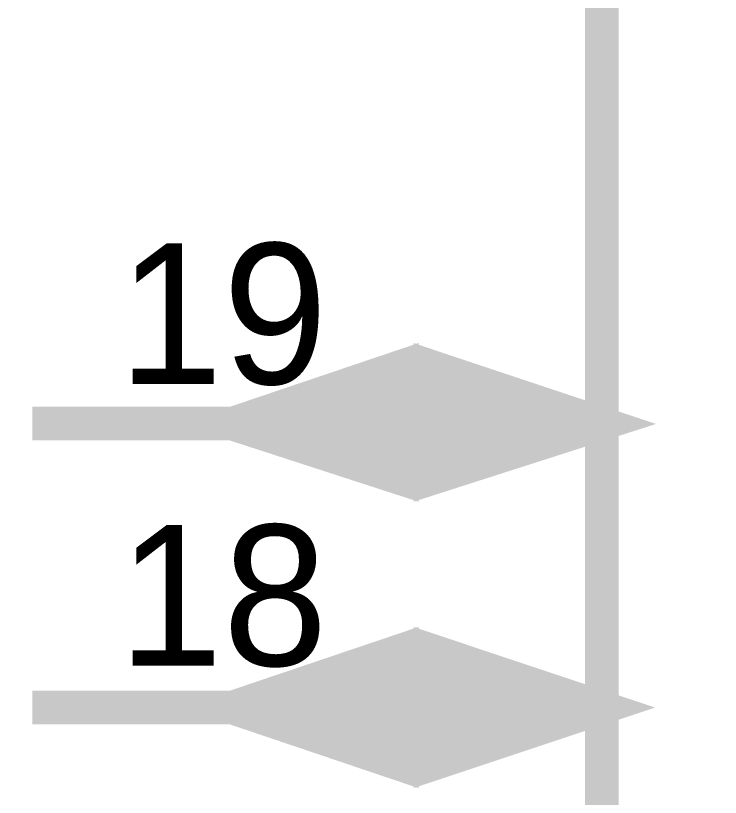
# Model space of a CAD drawing. Header units: inches. Extents: x 0 to 16.9, y 0 to 11.7.
# Drawn here: x 12.4998 to 12.7471, y 10.0478 to 10.3219 of the extents above; entities that cross this region are included whole.
import ezdxf

# ---------------------------------------------------------------- set-up
doc = ezdxf.new("R2010")
doc.units = ezdxf.units.IN
doc.header["$MEASUREMENT"] = 0
doc.layers.add('Sheet', color=255, linetype='Continuous')

msp = doc.modelspace()

# ---------------------------------------------------------------- linework, layer by layer
at = {"layer": 'Sheet'}
for points in [[(12.70556, 10.47902, 0.0118, 0.0118, 0), (14.40524, 10.47902, 0.0118, 0.0118, 0), (14.40524, 8.07901, 0.0118, 0.0118, 0), (12.70556, 8.07901, 0.0118, 0.0118, 0), (12.70556, 10.47902, 0.0118, 0.0118, 0)], [(12.70556, 10.47902, 0.0039, 0.0039, 0), (12.70556, 8.07901, 0.0039, 0.0039, 0), (14.40524, 8.07901, 0.0039, 0.0039, 0), (14.40524, 10.47902, 0.0039, 0.0039, 0), (12.70556, 10.47902, 0.0039, 0.0039, 0), (12.70556, 10.47902, 0.0039, 0.0039, 0)], [(12.63535, 10.19889, 0.0118, 0.0118, 0), (12.63535, 10.15953, 0.0118, 0.0118, 0), (12.57594, 10.17882, 0.0118, 0.0118, 0), (12.63535, 10.19889, 0.0118, 0.0118, 0)], [(12.64538, 10.19889, 0.0118, 0.0118, 0), (12.70556, 10.17882, 0.0118, 0.0118, 0), (12.64538, 10.15953, 0.0118, 0.0118, 0), (12.64538, 10.19889, 0.0118, 0.0118, 0)], [(12.63535, 10.19889, 0.0039, 0.0039, 0), (12.63535, 10.15953, 0.0039, 0.0039, 0), (12.57594, 10.17882, 0.0039, 0.0039, 0), (12.63535, 10.19889, 0.0039, 0.0039, 0)], [(12.64538, 10.19889, 0.0039, 0.0039, 0), (12.70556, 10.17882, 0.0039, 0.0039, 0), (12.64538, 10.15953, 0.0039, 0.0039, 0), (12.64538, 10.19889, 0.0039, 0.0039, 0)], [(12.63535, 10.09934, 0.0118, 0.0118, 0), (12.63535, 10.05921, 0.0118, 0.0118, 0), (12.57594, 10.07927, 0.0118, 0.0118, 0), (12.63535, 10.09934, 0.0118, 0.0118, 0)], [(12.64538, 10.09934, 0.0118, 0.0118, 0), (12.70556, 10.07927, 0.0118, 0.0118, 0), (12.64538, 10.05921, 0.0118, 0.0118, 0), (12.64538, 10.09934, 0.0118, 0.0118, 0)], [(12.63535, 10.09934, 0.0039, 0.0039, 0), (12.63535, 10.05921, 0.0039, 0.0039, 0), (12.57594, 10.07927, 0.0039, 0.0039, 0), (12.63535, 10.09934, 0.0039, 0.0039, 0)], [(12.64538, 10.09934, 0.0039, 0.0039, 0), (12.70556, 10.07927, 0.0039, 0.0039, 0), (12.64538, 10.05921, 0.0039, 0.0039, 0), (12.64538, 10.09934, 0.0039, 0.0039, 0)]]:
    msp.add_lwpolyline(points, format="xyseb", close=True, dxfattribs=at)
for points in [[(12.70556, 10.17882, 0.0118, 0.0118, 0), (12.50573, 10.17882, 0.0118, 0.0118, 0)], [(12.70556, 10.07927, 0.0118, 0.0118, 0), (12.50573, 10.07927, 0.0118, 0.0118, 0)]]:
    msp.add_lwpolyline(points, format="xyseb", dxfattribs=at)
for points in [[(12.63826, 10.20224), (12.57014, 10.17953), (12.63826, 10.15682)], [(12.64436, 10.15682), (12.71248, 10.17953), (12.64436, 10.20224)], [(12.63826, 10.10224), (12.57014, 10.07953), (12.63826, 10.05682)], [(12.64436, 10.05682), (12.71248, 10.07953), (12.64436, 10.10224)]]:
    msp.add_solid(points, dxfattribs=at)

# ---------------------------------------------------------------- texts
for s, p in [('19', (12.53582, 10.19271)), ('18', (12.53582, 10.09394))]:
    msp.add_text(s, height=0.049389, dxfattribs=at).set_placement(p)

doc.saveas('drawing.dxf')
